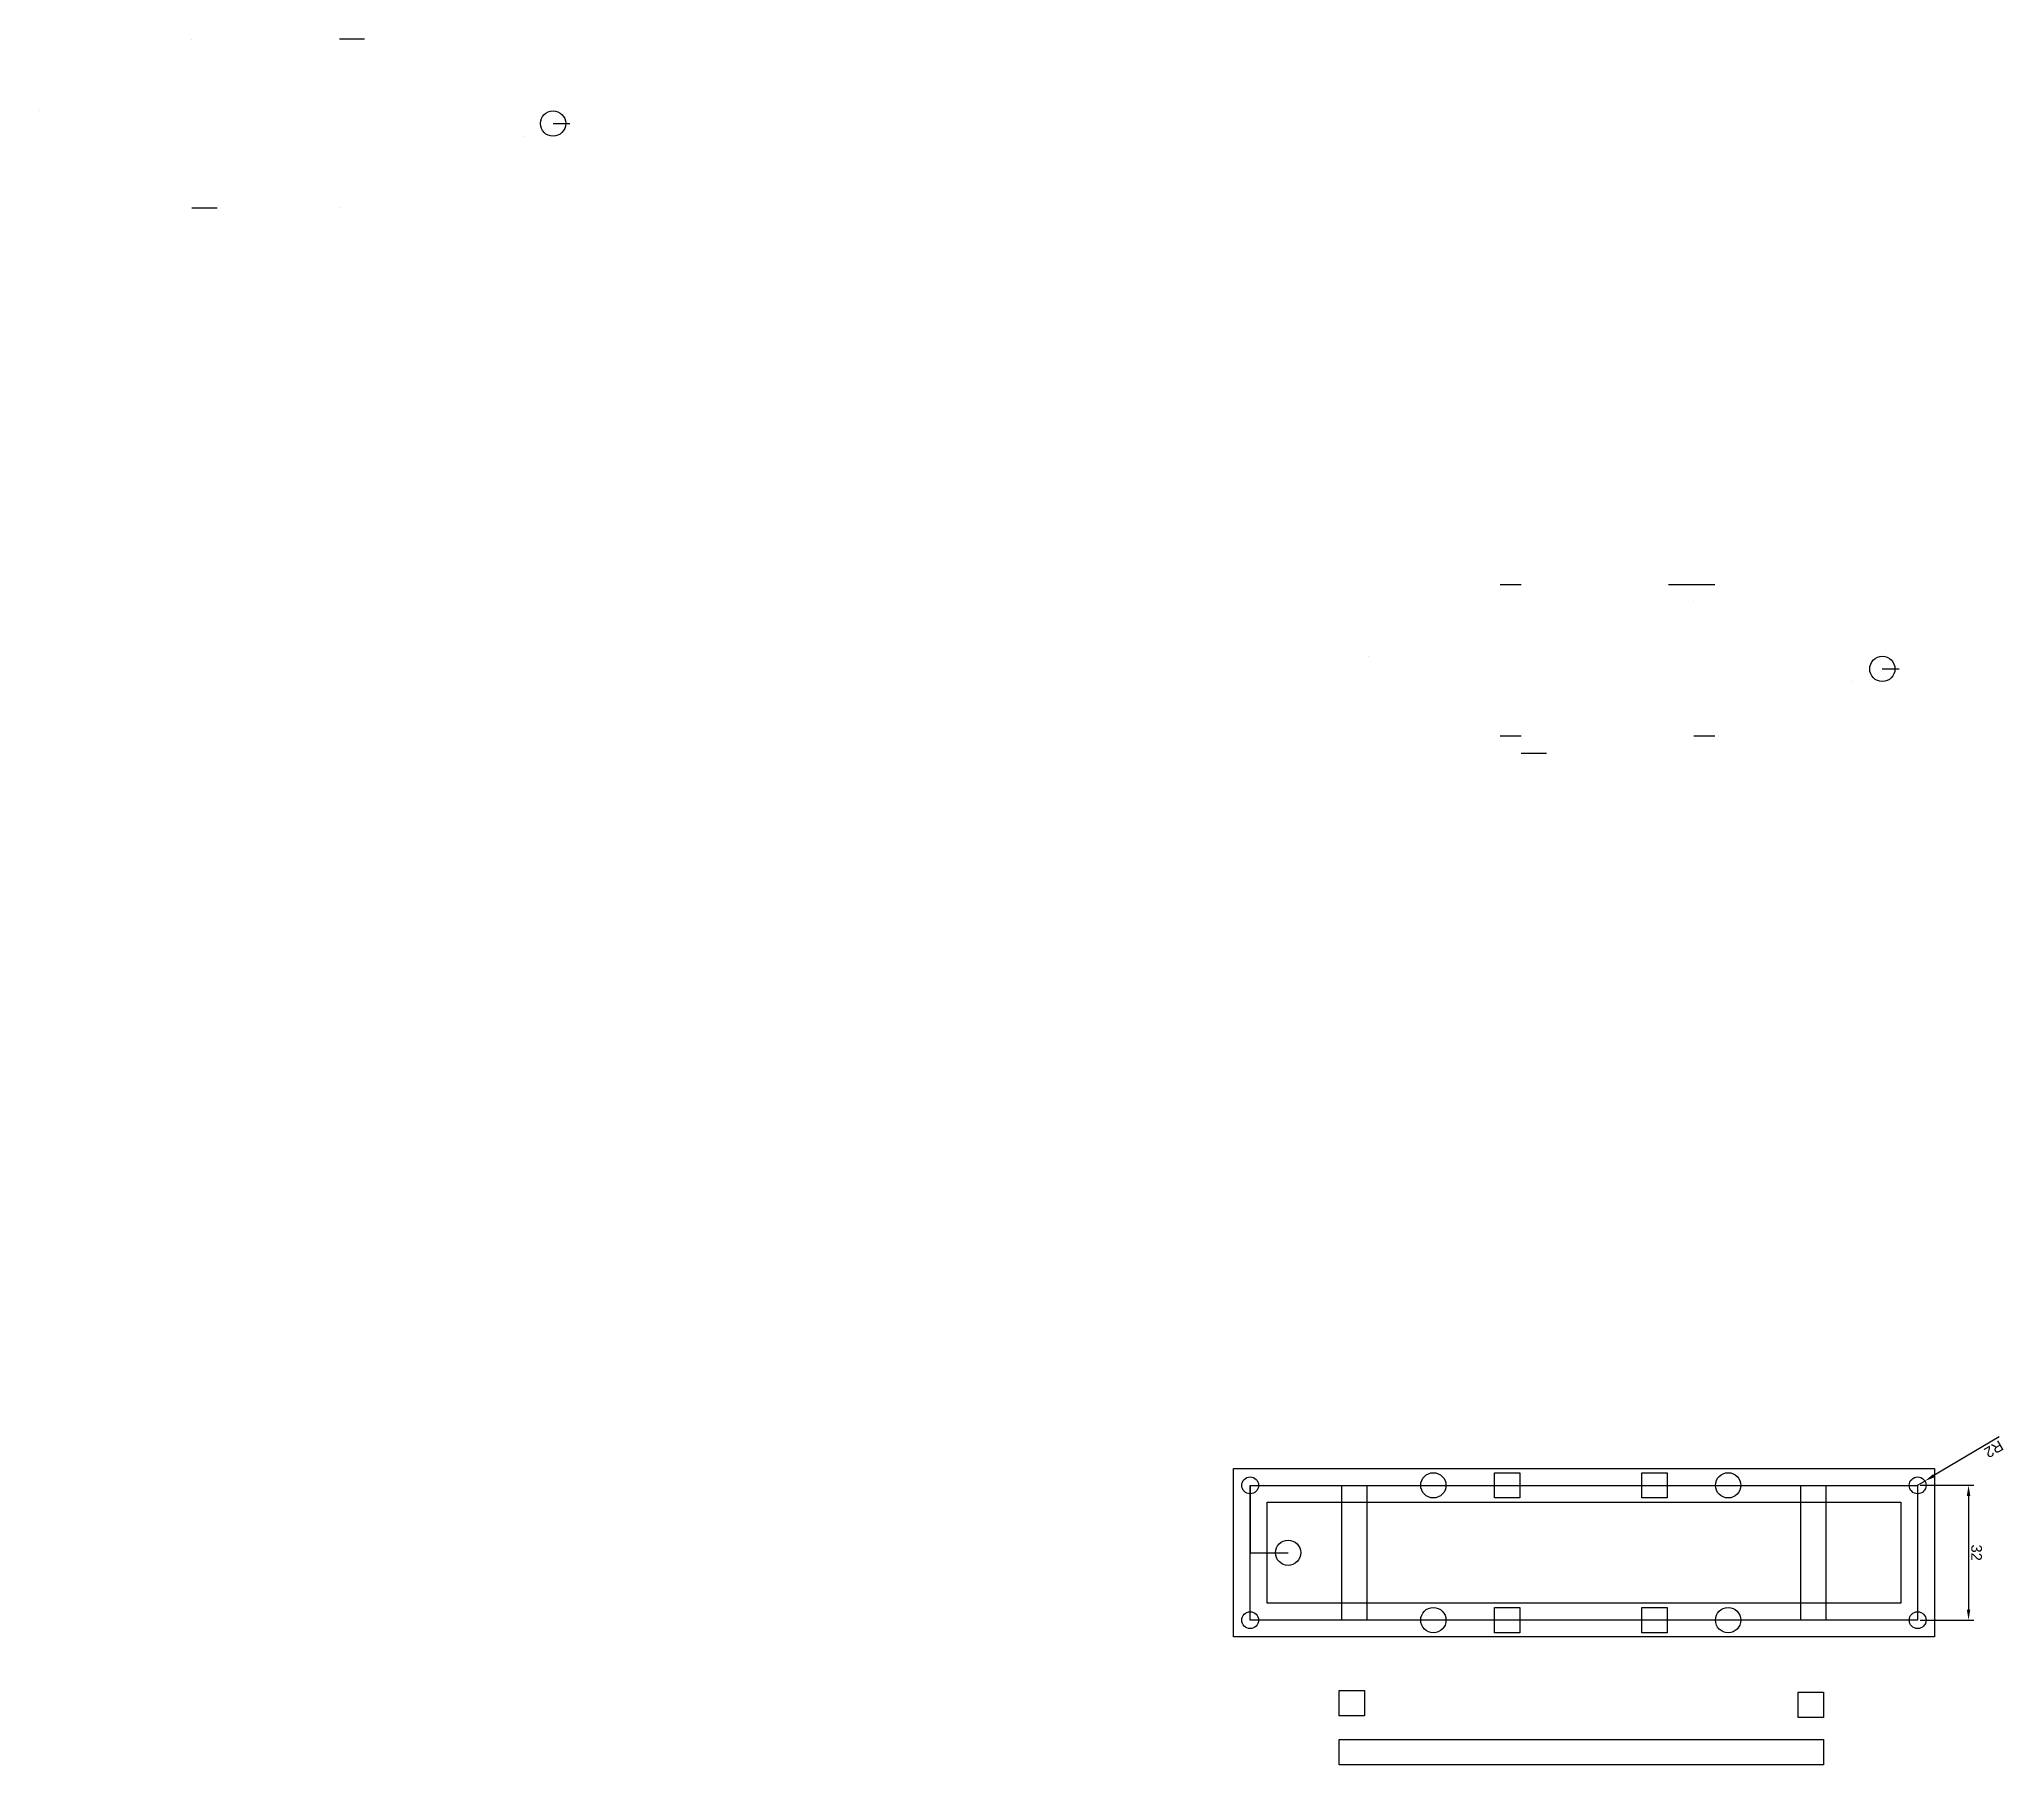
# Model space of a CAD drawing. Header units: millimetres. Extents: x 1213 to 1679, y 1934 to 2343.
import ezdxf

# ---------------------------------------------------------------- set-up
doc = ezdxf.new("R2010")
doc.units = ezdxf.units.MM
doc.styles.get("Standard").update_dxf_attribs({"font": 'Arial.ttf'})
doc.dimstyles.new('ISO-25', dxfattribs={"dimtxt": 2.5, "dimasz": 2.5, "dimexe": 1.25, "dimexo": 0.625, "dimtad": 1, "dimtxsty": 'Standard', "dimcen": 2.5, "dimadec": 0, "dimazin": 0, "dimtfac": 1, "dimtmove": 0, "dimatfit": 3, "dimfxl": 1, "dimarcsym": 0})

# ---------------------------------------------------------------- blocks, each defined once
blk = doc.blocks.new('*D4')
at = {"color": 0, "lineweight": -2, "transparency": 16777216}
for p, q in [((1659.38, 2000.02), (1672.1, 2000.02)), ((1670.85, 1997.52), (1670.85, 1970.52)), ((1659.38, 1968.02), (1672.1, 1968.02))]:
    blk.add_line(p, q, dxfattribs=at)
at = {"color": 0, "transparency": 16777216}
for points in [[(1671.26, 1997.52), (1670.43, 1997.52), (1670.85, 2000.02)], [(1671.26, 1970.52), (1670.43, 1970.52), (1670.85, 1968.02)]]:
    blk.add_solid(points, dxfattribs=at)
at = {"layer": 'Defpoints', "color": 0, "transparency": 16777216}
for p in [(1658.76, 2000.02, -0.21), (1658.76, 1968.02, -0.21), (1670.85, 1968.02)]:
    blk.add_point(p, dxfattribs=at)
at = {"color": 0, "transparency": 16777216, "insert": (1672.74, 1984.02), "char_height": 2.5, "attachment_point": 5, "rotation": 270}
blk.add_mtext('32', dxfattribs=at)
blk = doc.blocks.new('*D5')
at = {"color": 0, "lineweight": -2, "transparency": 16777216}
for p, q in [((1678.15, 2011.56), (1662.62, 2002.32)), ((1658.76, 2000.02), (1660.48, 2001.04))]:
    blk.add_line(p, q, dxfattribs=at)
at = {"color": 0, "transparency": 16777216}
blk.add_solid([(1662.84, 2001.96), (1662.41, 2002.67), (1660.48, 2001.04)], dxfattribs=at)
at = {"layer": 'Defpoints', "color": 0, "transparency": 16777216}
for p in [(1658.76, 2000.02, -0.21), (1660.48, 2001.04, -0.21)]:
    blk.add_point(p, dxfattribs=at)
at = {"color": 0, "transparency": 16777216, "insert": (1676.85, 2008.6), "char_height": 2.5, "attachment_point": 5, "rotation": 210.7553}
blk.add_mtext('R2', dxfattribs=at)

msp = doc.modelspace()

# ---------------------------------------------------------------- linework, layer by layer
at = {"extrusion": (-1, 1.60812e-16, 0)}
for p, q in [((1248.962, 2343.397, 1.721), (1248.962, 2343.397, 16.721)), ((1283.962, 2343.397, 1.721), (1283.962, 2343.397, 16.721)), ((1212.712, 2326.397, 1.721), (1212.712, 2326.397, 16.721)), ((1327.712, 2320.397, 1.721), (1327.712, 2320.397, 16.721)), ((1248.962, 2303.397, 1.721), (1248.962, 2303.397, 16.721)), ((1283.962, 2303.397, 1.721), (1283.962, 2303.397, 16.721))]:
    msp.add_line(p, q, dxfattribs=at)
for p, q in [((1289.962, 2343.397, -32.279), (1283.962, 2343.397, -32.279)), ((1334.712, 2323.397, -32.279), (1338.712, 2323.397, -32.279)), ((1248.962, 2303.397, -32.279), (1254.962, 2303.397, -32.279)), ((1564.62, 2213.887), (1559.62, 2213.887)), ((1605.62, 2213.887), (1599.62, 2213.887)), ((1610.62, 2213.887), (1605.62, 2213.887)), ((1605.62, 2209.887), (1605.62, 2209.887, 5)), ((1650.37, 2193.887), (1654.37, 2193.887)), ((1564.62, 2177.887), (1559.62, 2177.887)), ((1610.62, 2177.887), (1605.62, 2177.887)), ((1564.62, 2173.887), (1570.62, 2173.887)), ((1500.257, 2000.015), (1500.257, 1984.015)), ((1522.007, 1968.015), (1522.007, 2000.015)), ((1528.007, 1968.015), (1528.007, 2000.015)), ((1631.007, 1968.015), (1631.007, 2000.015)), ((1637.007, 1968.015), (1637.007, 2000.015)), ((1500.257, 1984.015), (1509.257, 1984.015)), ((1613.757, 1968.015), (1578.757, 1968.015))]:
    msp.add_line(p, q)
at = {"extrusion": (-1, 1.60812e-16, 6.12323e-17)}
msp.add_line((1334.712, 2323.397, -32.279), (1334.712, 2323.397, -28.279), dxfattribs=at)
at = {"extrusion": (-1, 0, 0)}
for p, q in [((1528.37, 2196.887, 34), (1528.37, 2196.887, 49)), ((1643.37, 2190.887, 34), (1643.37, 2190.887, 49))]:
    msp.add_line(p, q, dxfattribs=at)
at = {"extrusion": (-1, 0, 6.12323e-17)}
msp.add_line((1650.37, 2193.887), (1650.37, 2193.887, 4), dxfattribs=at)
for points in [[(1496.257, 2004.015), (1662.757, 2004.015), (1662.757, 1964.015), (1496.257, 1964.015)], [(1564.257, 2003.015), (1564.257, 1997.015), (1558.257, 1997.015), (1558.257, 2003.015)], [(1599.257, 2003.015), (1599.257, 1997.015), (1593.257, 1997.015), (1593.257, 2003.015)], [(1500.257, 2000.015), (1658.757, 2000.015), (1658.757, 1968.015), (1500.257, 1968.015)], [(1504.257, 1996.015), (1654.757, 1996.015), (1654.757, 1972.015), (1504.257, 1972.015)], [(1564.257, 1971.015), (1564.257, 1965.015), (1558.257, 1965.015), (1558.257, 1971.015)], [(1599.257, 1971.015), (1599.257, 1965.015), (1593.257, 1965.015), (1593.257, 1971.015)], [(1527.393, 1951.298), (1527.393, 1945.298), (1521.393, 1945.298), (1521.393, 1951.298)], [(1636.393, 1950.915), (1636.393, 1944.915), (1630.393, 1944.915), (1630.393, 1950.915)], [(1636.393, 1939.683), (1636.393, 1933.683), (1521.393, 1933.683), (1521.393, 1939.683)]]:
    msp.add_lwpolyline(points, close=True)
for centre, radius in [((1334.712, 2323.397, -32.279), 3), ((1650.37, 2193.887), 3), ((1543.757, 2000.015), 3), ((1613.757, 2000.015), 3), ((1500.257, 2000.015), 2), ((1658.757, 2000.015), 2), ((1509.257, 1984.015), 3), ((1500.257, 1968.015), 2), ((1543.757, 1968.015), 3), ((1613.757, 1968.015), 3), ((1658.757, 1968.015), 2)]:
    msp.add_circle(centre, radius)

# ---------------------------------------------------------------- dimensions: what is measured, and where the dimension line sits
dim = msp.add_radius_dim(center=(1658.757, 2000.015), mpoint=(1660.476, 2001.038), dimstyle='ISO-25')
dim.commit()
dim.dimension.update_dxf_attribs({"geometry": '*D5', "text_midpoint": (1675.888, 2010.209, 0.209), "dimtype": 164})
dim = msp.add_linear_dim(base=(1670.845, 1968.015, 0.209), p1=(1658.757, 2000.015), p2=(1658.757, 1968.015), angle=270, dimstyle='ISO-25')
dim.commit()
dim.dimension.update_dxf_attribs({"geometry": '*D4', "text_midpoint": (1672.737, 1984.015, 0.209)})

doc.saveas('drawing.dxf')
